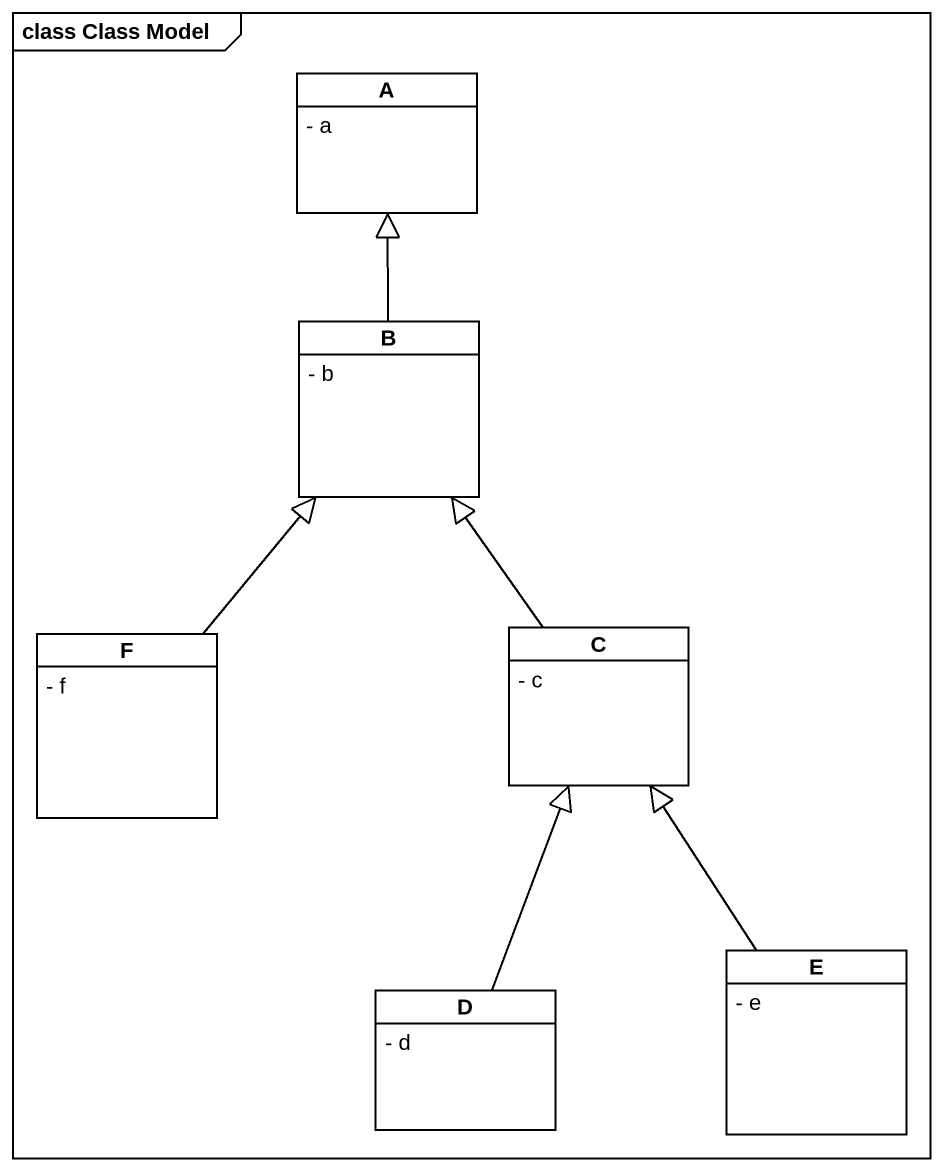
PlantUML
@startuml
mainframe class Class Model
hide circle
hide empty members
skinparam classAttributeIconSize 0
class A {
  - a
}
class B {
  - b
}
class F {
  - f
}
class C {
  - c
}
class E {
  - e
}
class D {
  - d
}
B -up-|> A
F -up-|> B
C -up-|> B
E -up-|> C
D -up-|> C
@enduml
